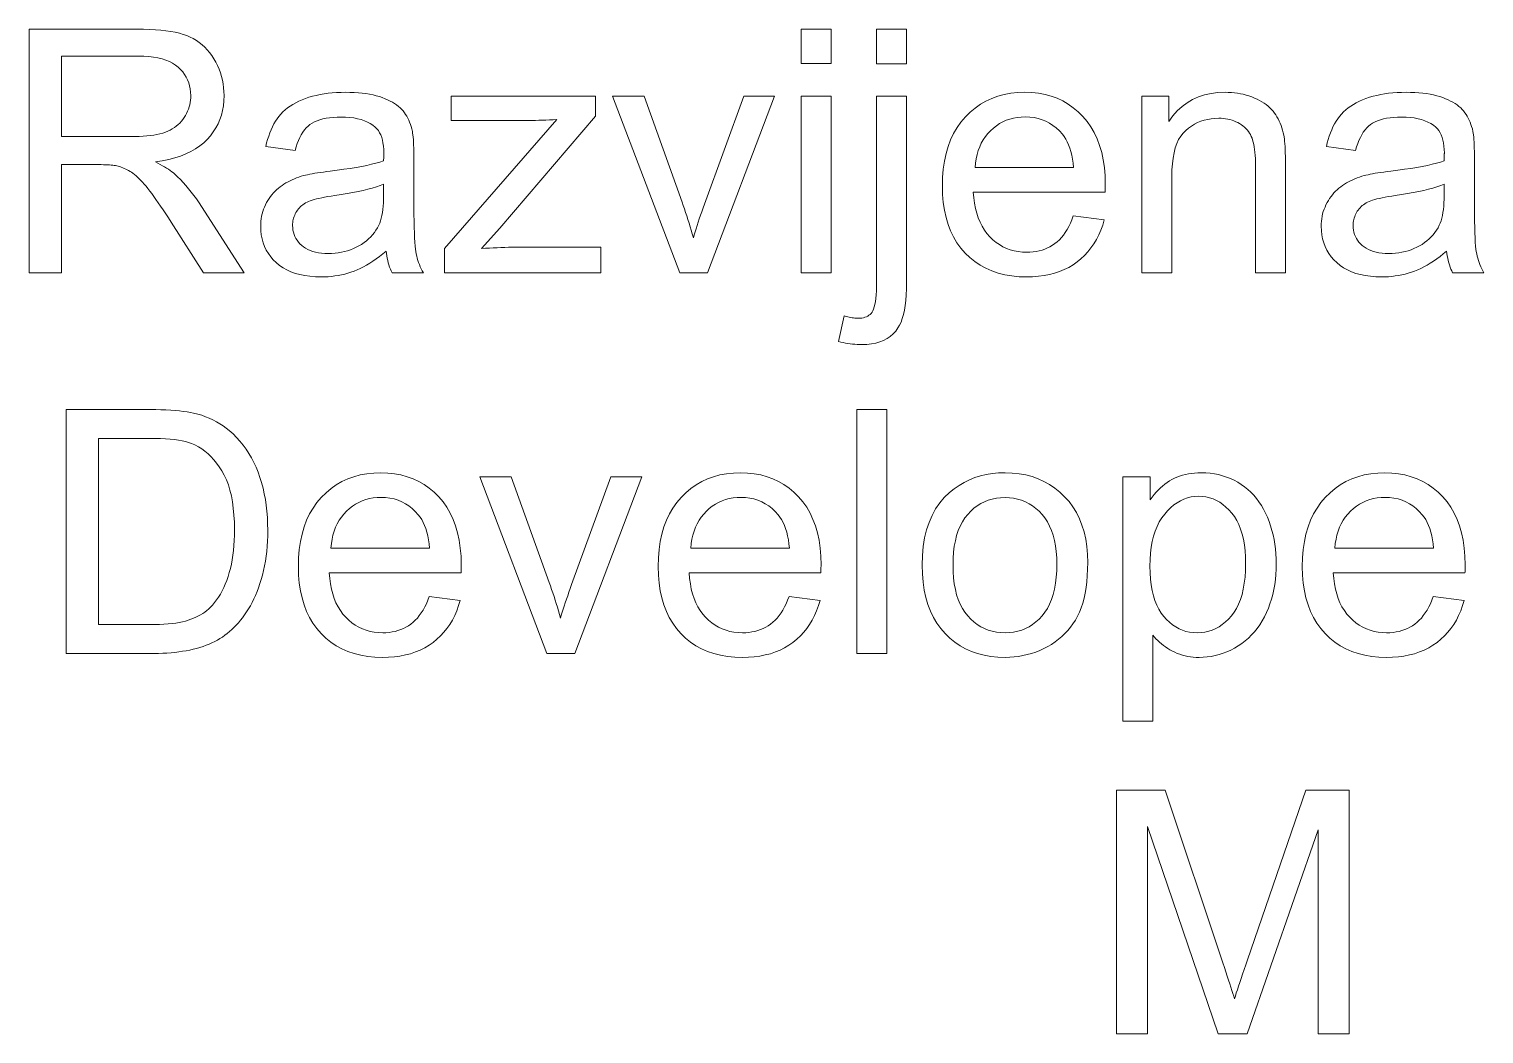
# Model space of a CAD drawing. Extents: x -99 to 297, y 0 to 529.
# Drawn here: x 207.35 to 225.25, y 377.91 to 390.27 of the extents above; entities that cross this region are included whole.
import ezdxf

# ---------------------------------------------------------------- set-up
doc = ezdxf.new("R2010")
doc.units = 0

msp = doc.modelspace()

# ---------------------------------------------------------------- linework, layer by layer
at = {"color": 7, "lineweight": 13}
for points in [[(207.353, 387.271), (207.353, 390.271), (208.683, 390.271), (208.761, 390.27), (208.836, 390.267), (208.906, 390.263), (208.973, 390.258), (209.036, 390.25), (209.095, 390.242), (209.15, 390.231), (209.202, 390.219), (209.249, 390.205), (209.293, 390.19), (209.334, 390.172), (209.373, 390.153), (209.411, 390.13), (209.447, 390.105), (209.481, 390.078), (209.513, 390.048), (209.544, 390.016), (209.573, 389.981), (209.601, 389.944), (209.626, 389.904), (209.65, 389.863), (209.671, 389.821), (209.69, 389.778), (209.706, 389.734), (209.72, 389.689), (209.731, 389.643), (209.74, 389.597), (209.746, 389.549), (209.75, 389.501), (209.751, 389.452), (209.749, 389.389), (209.743, 389.328), (209.733, 389.27), (209.718, 389.213), (209.7, 389.158), (209.677, 389.105), (209.65, 389.054), (209.619, 389.005), (209.584, 388.959), (209.545, 388.914), (209.501, 388.872), (209.453, 388.833), (209.4, 388.797), (209.343, 388.764), (209.282, 388.735), (209.216, 388.709), (209.145, 388.686), (209.07, 388.666), (208.99, 388.649), (208.906, 388.636), (208.937, 388.62), (208.966, 388.605), (208.994, 388.59), (209.02, 388.575), (209.045, 388.56), (209.068, 388.545), (209.09, 388.531), (209.11, 388.516), (209.128, 388.501), (209.146, 388.486), (209.18, 388.453), (209.214, 388.419), (209.248, 388.383), (209.282, 388.346), (209.315, 388.307), (209.348, 388.266), (209.38, 388.224), (209.412, 388.18), (209.444, 388.134), (209.475, 388.087), (209.997, 387.271), (209.498, 387.271), (209.101, 387.895), (209.066, 387.948), (209.033, 387.998), (209.002, 388.045), (208.971, 388.091), (208.942, 388.133), (208.914, 388.173), (208.887, 388.211), (208.862, 388.246), (208.837, 388.278), (208.814, 388.308), (208.792, 388.336), (208.77, 388.362), (208.749, 388.386), (208.728, 388.409), (208.707, 388.43), (208.688, 388.449), (208.668, 388.467), (208.649, 388.482), (208.631, 388.496), (208.613, 388.509), (208.595, 388.52), (208.577, 388.53), (208.559, 388.54), (208.541, 388.549), (208.523, 388.557), (208.505, 388.565), (208.486, 388.572), (208.468, 388.578), (208.45, 388.584), (208.431, 388.589), (208.417, 388.591), (208.401, 388.594), (208.383, 388.596), (208.364, 388.598), (208.342, 388.599), (208.319, 388.601), (208.295, 388.602), (208.268, 388.602), (208.24, 388.603), (208.21, 388.603), (207.75, 388.603), (207.75, 387.271)], [(216.85, 389.847), (216.85, 390.271), (217.219, 390.271), (217.219, 389.847)], [(217.777, 389.843), (217.777, 390.271), (218.146, 390.271), (218.146, 389.843)], [(207.75, 388.947), (208.603, 388.947), (208.657, 388.947), (208.707, 388.949), (208.756, 388.952), (208.802, 388.956), (208.846, 388.961), (208.887, 388.967), (208.926, 388.974), (208.963, 388.983), (208.997, 388.992), (209.029, 389.003), (209.059, 389.015), (209.087, 389.028), (209.114, 389.043), (209.14, 389.059), (209.164, 389.076), (209.187, 389.095), (209.208, 389.115), (209.227, 389.136), (209.246, 389.159), (209.262, 389.183), (209.277, 389.208), (209.291, 389.233), (209.303, 389.259), (209.313, 389.285), (209.322, 389.312), (209.329, 389.339), (209.335, 389.367), (209.339, 389.395), (209.341, 389.423), (209.342, 389.452), (209.34, 389.494), (209.336, 389.534), (209.328, 389.573), (209.317, 389.61), (209.303, 389.646), (209.286, 389.68), (209.266, 389.713), (209.243, 389.744), (209.217, 389.774), (209.188, 389.802), (209.155, 389.828), (209.119, 389.851), (209.079, 389.872), (209.035, 389.89), (208.988, 389.905), (208.938, 389.917), (208.884, 389.927), (208.826, 389.934), (208.764, 389.938), (208.699, 389.939), (207.75, 389.939)], [(211.745, 387.539), (211.704, 387.505), (211.663, 387.473), (211.623, 387.444), (211.583, 387.416), (211.544, 387.39), (211.504, 387.367), (211.466, 387.345), (211.427, 387.326), (211.389, 387.309), (211.351, 387.293), (211.312, 387.28), (211.274, 387.267), (211.235, 387.257), (211.195, 387.247), (211.154, 387.239), (211.113, 387.233), (211.072, 387.228), (211.03, 387.224), (210.987, 387.222), (210.944, 387.222), (210.874, 387.223), (210.808, 387.229), (210.744, 387.237), (210.684, 387.25), (210.628, 387.265), (210.574, 387.285), (210.524, 387.307), (210.477, 387.334), (210.434, 387.363), (210.394, 387.397), (210.357, 387.432), (210.325, 387.47), (210.296, 387.51), (210.271, 387.552), (210.25, 387.596), (210.232, 387.641), (210.219, 387.689), (210.209, 387.739), (210.203, 387.79), (210.202, 387.844), (210.202, 387.875), (210.204, 387.906), (210.208, 387.937), (210.213, 387.967), (210.22, 387.996), (210.228, 388.025), (210.237, 388.054), (210.248, 388.081), (210.26, 388.109), (210.274, 388.135), (210.289, 388.161), (210.305, 388.186), (210.322, 388.21), (210.34, 388.233), (210.358, 388.254), (210.378, 388.275), (210.398, 388.294), (210.419, 388.313), (210.441, 388.331), (210.464, 388.347), (210.488, 388.363), (210.513, 388.377), (210.538, 388.391), (210.563, 388.405), (210.59, 388.417), (210.616, 388.429), (210.644, 388.44), (210.672, 388.45), (210.7, 388.459), (210.73, 388.468), (210.752, 388.474), (210.777, 388.479), (210.805, 388.485), (210.834, 388.49), (210.866, 388.496), (210.899, 388.501), (210.935, 388.507), (210.974, 388.512), (211.014, 388.518), (211.057, 388.523), (211.144, 388.534), (211.226, 388.545), (211.303, 388.557), (211.376, 388.569), (211.444, 388.581), (211.508, 388.594), (211.566, 388.608), (211.62, 388.621), (211.669, 388.635), (211.714, 388.65), (211.714, 388.665), (211.715, 388.678), (211.715, 388.69), (211.715, 388.702), (211.715, 388.712), (211.716, 388.721), (211.716, 388.729), (211.716, 388.736), (211.716, 388.741), (211.716, 388.746), (211.715, 388.79), (211.712, 388.831), (211.706, 388.869), (211.699, 388.905), (211.69, 388.938), (211.678, 388.968), (211.665, 388.996), (211.649, 389.021), (211.631, 389.044), (211.611, 389.063), (211.582, 389.087), (211.55, 389.108), (211.514, 389.127), (211.477, 389.143), (211.436, 389.157), (211.393, 389.168), (211.347, 389.177), (211.298, 389.183), (211.246, 389.187), (211.192, 389.188), (211.141, 389.187), (211.093, 389.184), (211.048, 389.18), (211.006, 389.174), (210.966, 389.165), (210.929, 389.155), (210.895, 389.143), (210.863, 389.13), (210.834, 389.114), (210.808, 389.097), (210.784, 389.077), (210.761, 389.055), (210.74, 389.03), (210.72, 389.002), (210.701, 388.971), (210.683, 388.937), (210.667, 388.901), (210.651, 388.862), (210.638, 388.82), (210.625, 388.775), (210.265, 388.824), (210.275, 388.869), (210.287, 388.913), (210.3, 388.955), (210.314, 388.995), (210.33, 389.033), (210.347, 389.069), (210.365, 389.104), (210.384, 389.137), (210.405, 389.168), (210.427, 389.197), (210.45, 389.225), (210.476, 389.252), (210.503, 389.277), (210.533, 389.301), (210.564, 389.323), (210.598, 389.344), (210.633, 389.364), (210.671, 389.383), (210.71, 389.4), (210.752, 389.416), (210.795, 389.431), (210.84, 389.444), (210.886, 389.455), (210.933, 389.465), (210.982, 389.474), (211.032, 389.481), (211.083, 389.486), (211.136, 389.49), (211.19, 389.492), (211.245, 389.493), (211.3, 389.492), (211.352, 389.49), (211.403, 389.487), (211.451, 389.483), (211.497, 389.477), (211.542, 389.469), (211.584, 389.461), (211.624, 389.451), (211.662, 389.44), (211.697, 389.428), (211.731, 389.414), (211.763, 389.4), (211.794, 389.385), (211.822, 389.37), (211.848, 389.354), (211.873, 389.337), (211.896, 389.319), (211.917, 389.301), (211.936, 389.282), (211.953, 389.263), (211.969, 389.242), (211.984, 389.221), (211.998, 389.199), (212.011, 389.175), (212.023, 389.151), (212.034, 389.125), (212.044, 389.098), (212.053, 389.071), (212.061, 389.042), (212.068, 389.012), (212.071, 388.992), (212.074, 388.968), (212.077, 388.942), (212.08, 388.913), (212.082, 388.88), (212.083, 388.845), (212.085, 388.806), (212.086, 388.765), (212.086, 388.72), (212.086, 388.672), (212.086, 388.181), (212.086, 388.082), (212.087, 387.991), (212.088, 387.907), (212.09, 387.831), (212.092, 387.762), (212.095, 387.701), (212.098, 387.647), (212.101, 387.601), (212.105, 387.563), (212.11, 387.532), (212.115, 387.504), (212.121, 387.478), (212.128, 387.451), (212.136, 387.424), (212.145, 387.398), (212.155, 387.372), (212.165, 387.347), (212.177, 387.321), (212.189, 387.296), (212.203, 387.271), (211.818, 387.271), (211.807, 387.294), (211.797, 387.318), (211.787, 387.343), (211.779, 387.369), (211.771, 387.395), (211.764, 387.422), (211.758, 387.45), (211.753, 387.479), (211.748, 387.508)], [(212.463, 387.271), (212.463, 387.569), (213.846, 389.157), (213.8, 389.155), (213.754, 389.153), (213.71, 389.151), (213.667, 389.15), (213.625, 389.148), (213.584, 389.147), (213.544, 389.146), (213.505, 389.146), (213.467, 389.145), (213.431, 389.145), (212.545, 389.145), (212.545, 389.444), (214.321, 389.444), (214.321, 389.2), (213.144, 387.821), (212.917, 387.569), (212.966, 387.573), (213.015, 387.576), (213.063, 387.579), (213.11, 387.581), (213.157, 387.583), (213.203, 387.585), (213.249, 387.586), (213.294, 387.587), (213.338, 387.588), (213.382, 387.588), (214.386, 387.588), (214.386, 387.271)], [(215.356, 387.271), (214.53, 389.444), (214.918, 389.444), (215.385, 388.142), (215.4, 388.1), (215.415, 388.057), (215.429, 388.014), (215.444, 387.971), (215.458, 387.928), (215.471, 387.884), (215.485, 387.839), (215.498, 387.795), (215.511, 387.75), (215.524, 387.704), (215.534, 387.74), (215.545, 387.776), (215.557, 387.814), (215.57, 387.853), (215.583, 387.894), (215.597, 387.936), (215.612, 387.979), (215.628, 388.024), (215.644, 388.07), (215.661, 388.118), (216.144, 389.444), (216.523, 389.444), (215.7, 387.271)], [(216.85, 387.271), (216.85, 389.444), (217.219, 389.444), (217.219, 387.271)], [(217.311, 386.428), (217.38, 386.741), (217.402, 386.735), (217.423, 386.73), (217.442, 386.726), (217.461, 386.722), (217.479, 386.719), (217.496, 386.717), (217.512, 386.715), (217.527, 386.713), (217.541, 386.712), (217.554, 386.712), (217.576, 386.713), (217.597, 386.715), (217.617, 386.719), (217.635, 386.724), (217.652, 386.731), (217.669, 386.739), (217.684, 386.749), (217.698, 386.76), (217.71, 386.772), (217.722, 386.787), (217.732, 386.804), (217.742, 386.826), (217.75, 386.852), (217.757, 386.882), (217.763, 386.917), (217.768, 386.957), (217.772, 387.001), (217.775, 387.05), (217.777, 387.103), (217.777, 387.16), (217.777, 389.444), (218.146, 389.444), (218.146, 387.152), (218.145, 387.074), (218.141, 387.001), (218.136, 386.933), (218.129, 386.87), (218.12, 386.812), (218.108, 386.758), (218.094, 386.71), (218.079, 386.666), (218.061, 386.627), (218.041, 386.593), (218.013, 386.554), (217.981, 386.52), (217.946, 386.489), (217.907, 386.462), (217.864, 386.44), (217.818, 386.421), (217.769, 386.407), (217.716, 386.397), (217.659, 386.391), (217.599, 386.389), (217.569, 386.389), (217.54, 386.39), (217.51, 386.392), (217.481, 386.395), (217.452, 386.398), (217.424, 386.403), (217.395, 386.408), (217.367, 386.414), (217.339, 386.42)], [(220.198, 387.971), (220.579, 387.923), (220.559, 387.858), (220.537, 387.796), (220.511, 387.737), (220.482, 387.681), (220.45, 387.627), (220.415, 387.577), (220.377, 387.53), (220.336, 387.485), (220.292, 387.444), (220.245, 387.406), (220.195, 387.371), (220.142, 387.339), (220.087, 387.312), (220.029, 387.288), (219.968, 387.268), (219.904, 387.251), (219.838, 387.238), (219.769, 387.229), (219.697, 387.223), (219.623, 387.222), (219.53, 387.224), (219.44, 387.233), (219.355, 387.248), (219.273, 387.269), (219.196, 387.295), (219.122, 387.327), (219.052, 387.365), (218.987, 387.409), (218.925, 387.459), (218.867, 387.515), (218.814, 387.576), (218.766, 387.642), (218.724, 387.713), (218.688, 387.788), (218.657, 387.868), (218.632, 387.953), (218.613, 388.042), (218.599, 388.136), (218.59, 388.235), (218.588, 388.339), (218.59, 388.446), (218.599, 388.548), (218.613, 388.646), (218.633, 388.738), (218.658, 388.826), (218.689, 388.909), (218.726, 388.986), (218.768, 389.059), (218.816, 389.127), (218.87, 389.19), (218.928, 389.248), (218.99, 389.299), (219.055, 389.345), (219.123, 389.384), (219.194, 389.417), (219.269, 389.445), (219.348, 389.466), (219.429, 389.481), (219.514, 389.49), (219.603, 389.493), (219.688, 389.49), (219.771, 389.481), (219.85, 389.466), (219.926, 389.446), (219.999, 389.419), (220.068, 389.386), (220.135, 389.348), (220.198, 389.303), (220.258, 389.253), (220.315, 389.196), (220.367, 389.135), (220.414, 389.068), (220.456, 388.997), (220.492, 388.92), (220.522, 388.839), (220.547, 388.753), (220.566, 388.663), (220.58, 388.567), (220.588, 388.467), (220.591, 388.361), (220.591, 388.354), (220.591, 388.347), (220.591, 388.339), (220.591, 388.33), (220.591, 388.32), (220.59, 388.31), (220.59, 388.299), (220.59, 388.288), (220.589, 388.276), (220.589, 388.263), (218.968, 388.263), (218.974, 388.193), (218.983, 388.127), (218.995, 388.063), (219.01, 388.004), (219.029, 387.947), (219.051, 387.894), (219.076, 387.844), (219.104, 387.798), (219.136, 387.754), (219.171, 387.715), (219.208, 387.679), (219.247, 387.646), (219.288, 387.618), (219.331, 387.593), (219.375, 387.572), (219.422, 387.555), (219.47, 387.542), (219.52, 387.532), (219.572, 387.526), (219.625, 387.524), (219.665, 387.525), (219.704, 387.529), (219.741, 387.534), (219.778, 387.541), (219.813, 387.551), (219.847, 387.563), (219.88, 387.577), (219.911, 387.593), (219.942, 387.611), (219.971, 387.631), (219.999, 387.653), (220.026, 387.678), (220.052, 387.706), (220.076, 387.736), (220.099, 387.769), (220.122, 387.804), (220.142, 387.842), (220.162, 387.882), (220.181, 387.925)], [(221.041, 387.271), (221.041, 389.444), (221.373, 389.444), (221.373, 389.135), (221.423, 389.203), (221.477, 389.264), (221.536, 389.318), (221.598, 389.364), (221.665, 389.404), (221.737, 389.436), (221.812, 389.461), (221.892, 389.479), (221.976, 389.489), (222.064, 389.493), (222.103, 389.492), (222.142, 389.49), (222.179, 389.487), (222.217, 389.482), (222.253, 389.475), (222.289, 389.468), (222.324, 389.458), (222.358, 389.448), (222.392, 389.436), (222.426, 389.422), (222.458, 389.408), (222.488, 389.392), (222.517, 389.376), (222.544, 389.359), (222.57, 389.341), (222.593, 389.322), (222.616, 389.302), (222.636, 389.281), (222.655, 389.26), (222.672, 389.237), (222.688, 389.214), (222.703, 389.19), (222.717, 389.165), (222.73, 389.139), (222.742, 389.112), (222.753, 389.084), (222.763, 389.056), (222.772, 389.026), (222.78, 388.996), (222.787, 388.965), (222.791, 388.943), (222.794, 388.918), (222.797, 388.89), (222.8, 388.859), (222.802, 388.824), (222.804, 388.787), (222.805, 388.747), (222.806, 388.703), (222.807, 388.657), (222.807, 388.607), (222.807, 387.271), (222.439, 387.271), (222.439, 388.593), (222.438, 388.637), (222.437, 388.678), (222.435, 388.717), (222.432, 388.755), (222.428, 388.789), (222.423, 388.822), (222.418, 388.852), (222.411, 388.88), (222.404, 388.906), (222.396, 388.929), (222.387, 388.951), (222.376, 388.972), (222.364, 388.992), (222.351, 389.011), (222.336, 389.03), (222.32, 389.047), (222.303, 389.063), (222.285, 389.079), (222.265, 389.094), (222.243, 389.107), (222.221, 389.12), (222.198, 389.131), (222.174, 389.141), (222.15, 389.15), (222.125, 389.157), (222.098, 389.163), (222.072, 389.168), (222.044, 389.171), (222.016, 389.173), (221.987, 389.174), (221.94, 389.172), (221.895, 389.168), (221.851, 389.16), (221.809, 389.15), (221.767, 389.136), (221.727, 389.12), (221.689, 389.101), (221.651, 389.078), (221.615, 389.053), (221.58, 389.024), (221.548, 388.992), (221.519, 388.954), (221.493, 388.911), (221.471, 388.862), (221.452, 388.808), (221.437, 388.749), (221.425, 388.684), (221.416, 388.614), (221.411, 388.538), (221.41, 388.458), (221.41, 387.271)], [(224.79, 387.539), (224.749, 387.505), (224.709, 387.473), (224.669, 387.444), (224.629, 387.416), (224.589, 387.39), (224.55, 387.367), (224.511, 387.345), (224.473, 387.326), (224.434, 387.309), (224.396, 387.293), (224.358, 387.28), (224.319, 387.267), (224.28, 387.257), (224.24, 387.247), (224.2, 387.239), (224.159, 387.233), (224.118, 387.228), (224.076, 387.224), (224.033, 387.222), (223.99, 387.222), (223.92, 387.223), (223.853, 387.229), (223.79, 387.237), (223.73, 387.25), (223.673, 387.265), (223.62, 387.285), (223.57, 387.307), (223.523, 387.334), (223.48, 387.363), (223.44, 387.397), (223.403, 387.432), (223.37, 387.47), (223.341, 387.51), (223.316, 387.552), (223.295, 387.596), (223.278, 387.641), (223.265, 387.689), (223.255, 387.739), (223.249, 387.79), (223.247, 387.844), (223.248, 387.875), (223.25, 387.906), (223.254, 387.937), (223.259, 387.967), (223.265, 387.996), (223.273, 388.025), (223.283, 388.054), (223.294, 388.081), (223.306, 388.109), (223.32, 388.135), (223.335, 388.161), (223.351, 388.186), (223.368, 388.21), (223.385, 388.233), (223.404, 388.254), (223.423, 388.275), (223.444, 388.294), (223.465, 388.313), (223.487, 388.331), (223.51, 388.347), (223.534, 388.363), (223.558, 388.377), (223.583, 388.391), (223.609, 388.405), (223.635, 388.417), (223.662, 388.429), (223.689, 388.44), (223.717, 388.45), (223.746, 388.459), (223.775, 388.468), (223.798, 388.474), (223.823, 388.479), (223.85, 388.485), (223.88, 388.49), (223.911, 388.496), (223.945, 388.501), (223.981, 388.507), (224.019, 388.512), (224.06, 388.518), (224.103, 388.523), (224.189, 388.534), (224.272, 388.545), (224.349, 388.557), (224.422, 388.569), (224.49, 388.581), (224.553, 388.594), (224.612, 388.608), (224.666, 388.621), (224.715, 388.635), (224.76, 388.65), (224.76, 388.665), (224.76, 388.678), (224.761, 388.69), (224.761, 388.702), (224.761, 388.712), (224.761, 388.721), (224.761, 388.729), (224.761, 388.736), (224.762, 388.741), (224.762, 388.746), (224.761, 388.79), (224.757, 388.831), (224.752, 388.869), (224.745, 388.905), (224.735, 388.938), (224.724, 388.968), (224.71, 388.996), (224.695, 389.021), (224.677, 389.044), (224.657, 389.063), (224.628, 389.087), (224.595, 389.108), (224.56, 389.127), (224.522, 389.143), (224.482, 389.157), (224.438, 389.168), (224.392, 389.177), (224.344, 389.183), (224.292, 389.187), (224.238, 389.188), (224.187, 389.187), (224.139, 389.184), (224.094, 389.18), (224.052, 389.174), (224.012, 389.165), (223.975, 389.155), (223.941, 389.143), (223.909, 389.13), (223.88, 389.114), (223.854, 389.097), (223.83, 389.077), (223.807, 389.055), (223.786, 389.03), (223.765, 389.002), (223.746, 388.971), (223.729, 388.937), (223.712, 388.901), (223.697, 388.862), (223.683, 388.82), (223.671, 388.775), (223.311, 388.824), (223.321, 388.869), (223.333, 388.913), (223.346, 388.955), (223.36, 388.995), (223.376, 389.033), (223.392, 389.069), (223.411, 389.104), (223.43, 389.137), (223.45, 389.168), (223.472, 389.197), (223.496, 389.225), (223.521, 389.252), (223.549, 389.277), (223.578, 389.301), (223.61, 389.323), (223.643, 389.344), (223.679, 389.364), (223.717, 389.383), (223.756, 389.4), (223.798, 389.416), (223.841, 389.431), (223.886, 389.444), (223.931, 389.455), (223.979, 389.465), (224.027, 389.474), (224.077, 389.481), (224.129, 389.486), (224.181, 389.49), (224.236, 389.492), (224.291, 389.493), (224.346, 389.492), (224.398, 389.49), (224.448, 389.487), (224.497, 389.483), (224.543, 389.477), (224.587, 389.469), (224.629, 389.461), (224.669, 389.451), (224.707, 389.44), (224.743, 389.428), (224.777, 389.414), (224.809, 389.4), (224.839, 389.385), (224.868, 389.37), (224.894, 389.354), (224.919, 389.337), (224.942, 389.319), (224.963, 389.301), (224.982, 389.282), (224.999, 389.263), (225.015, 389.242), (225.03, 389.221), (225.044, 389.199), (225.057, 389.175), (225.069, 389.151), (225.079, 389.125), (225.089, 389.098), (225.098, 389.071), (225.107, 389.042), (225.114, 389.012), (225.117, 388.992), (225.12, 388.968), (225.123, 388.942), (225.125, 388.913), (225.127, 388.88), (225.129, 388.845), (225.13, 388.806), (225.131, 388.765), (225.132, 388.72), (225.132, 388.672), (225.132, 388.181), (225.132, 388.082), (225.133, 387.991), (225.134, 387.907), (225.136, 387.831), (225.138, 387.762), (225.14, 387.701), (225.143, 387.647), (225.147, 387.601), (225.151, 387.563), (225.155, 387.532), (225.161, 387.504), (225.167, 387.478), (225.174, 387.451), (225.182, 387.424), (225.191, 387.398), (225.2, 387.372), (225.211, 387.347), (225.223, 387.321), (225.235, 387.296), (225.249, 387.271), (224.864, 387.271), (224.853, 387.294), (224.843, 387.318), (224.833, 387.343), (224.825, 387.369), (224.817, 387.395), (224.81, 387.422), (224.804, 387.45), (224.798, 387.479), (224.794, 387.508)], [(218.989, 388.566), (220.202, 388.566), (220.196, 388.62), (220.189, 388.67), (220.179, 388.718), (220.168, 388.763), (220.155, 388.806), (220.14, 388.846), (220.124, 388.883), (220.105, 388.917), (220.085, 388.949), (220.063, 388.977), (220.027, 389.018), (219.988, 389.054), (219.948, 389.086), (219.906, 389.114), (219.861, 389.137), (219.814, 389.156), (219.766, 389.171), (219.715, 389.182), (219.662, 389.188), (219.607, 389.19), (219.557, 389.188), (219.508, 389.183), (219.462, 389.175), (219.417, 389.163), (219.373, 389.148), (219.331, 389.129), (219.291, 389.107), (219.252, 389.081), (219.215, 389.053), (219.18, 389.02), (219.147, 388.985), (219.117, 388.948), (219.09, 388.908), (219.066, 388.866), (219.046, 388.822), (219.028, 388.775), (219.014, 388.726), (219.002, 388.675), (218.994, 388.622)], [(211.714, 388.361), (211.672, 388.345), (211.626, 388.33), (211.575, 388.314), (211.521, 388.3), (211.463, 388.286), (211.401, 388.272), (211.335, 388.259), (211.265, 388.246), (211.19, 388.234), (211.112, 388.222), (211.068, 388.216), (211.027, 388.209), (210.988, 388.202), (210.952, 388.195), (210.918, 388.187), (210.887, 388.18), (210.859, 388.172), (210.834, 388.165), (210.811, 388.157), (210.791, 388.149), (210.772, 388.14), (210.755, 388.131), (210.738, 388.121), (210.722, 388.11), (210.708, 388.098), (210.693, 388.086), (210.68, 388.073), (210.668, 388.059), (210.656, 388.044), (210.646, 388.029), (210.636, 388.013), (210.627, 387.997), (210.62, 387.98), (210.613, 387.963), (210.607, 387.946), (210.603, 387.928), (210.599, 387.91), (210.596, 387.892), (210.595, 387.873), (210.594, 387.854), (210.596, 387.825), (210.599, 387.797), (210.604, 387.77), (210.612, 387.744), (210.622, 387.719), (210.635, 387.695), (210.649, 387.672), (210.666, 387.65), (210.685, 387.628), (210.706, 387.608), (210.729, 387.59), (210.755, 387.573), (210.782, 387.558), (210.812, 387.545), (210.843, 387.535), (210.877, 387.526), (210.913, 387.519), (210.951, 387.514), (210.99, 387.511), (211.032, 387.51), (211.074, 387.511), (211.116, 387.514), (211.156, 387.518), (211.195, 387.525), (211.233, 387.533), (211.271, 387.544), (211.307, 387.556), (211.343, 387.57), (211.377, 387.586), (211.411, 387.603), (211.443, 387.622), (211.474, 387.643), (211.502, 387.665), (211.529, 387.689), (211.555, 387.713), (211.578, 387.74), (211.6, 387.767), (211.62, 387.796), (211.638, 387.826), (211.654, 387.858), (211.666, 387.884), (211.676, 387.913), (211.685, 387.944), (211.692, 387.977), (211.699, 388.012), (211.704, 388.051), (211.708, 388.091), (211.711, 388.134), (211.713, 388.179), (211.714, 388.226)], [(224.76, 388.361), (224.717, 388.345), (224.671, 388.33), (224.621, 388.314), (224.567, 388.3), (224.509, 388.286), (224.447, 388.272), (224.38, 388.259), (224.31, 388.246), (224.236, 388.234), (224.158, 388.222), (224.114, 388.216), (224.072, 388.209), (224.034, 388.202), (223.997, 388.195), (223.964, 388.187), (223.933, 388.18), (223.905, 388.172), (223.88, 388.165), (223.857, 388.157), (223.837, 388.149), (223.818, 388.14), (223.801, 388.131), (223.784, 388.121), (223.768, 388.11), (223.753, 388.098), (223.739, 388.086), (223.726, 388.073), (223.713, 388.059), (223.702, 388.044), (223.691, 388.029), (223.682, 388.013), (223.673, 387.997), (223.665, 387.98), (223.659, 387.963), (223.653, 387.946), (223.648, 387.928), (223.645, 387.91), (223.642, 387.892), (223.641, 387.873), (223.64, 387.854), (223.641, 387.825), (223.645, 387.797), (223.65, 387.77), (223.658, 387.744), (223.668, 387.719), (223.68, 387.695), (223.695, 387.672), (223.712, 387.65), (223.73, 387.628), (223.752, 387.608), (223.775, 387.59), (223.8, 387.573), (223.828, 387.558), (223.857, 387.545), (223.889, 387.535), (223.923, 387.526), (223.958, 387.519), (223.996, 387.514), (224.036, 387.511), (224.078, 387.51), (224.12, 387.511), (224.161, 387.514), (224.202, 387.518), (224.241, 387.525), (224.279, 387.533), (224.317, 387.544), (224.353, 387.556), (224.388, 387.57), (224.423, 387.586), (224.457, 387.603), (224.489, 387.622), (224.519, 387.643), (224.548, 387.665), (224.575, 387.689), (224.6, 387.713), (224.624, 387.74), (224.646, 387.767), (224.666, 387.796), (224.684, 387.826), (224.7, 387.858), (224.711, 387.884), (224.722, 387.913), (224.73, 387.944), (224.738, 387.977), (224.745, 388.012), (224.75, 388.051), (224.754, 388.091), (224.757, 388.134), (224.759, 388.179), (224.76, 388.226)], [(207.808, 382.589), (207.808, 385.589), (208.842, 385.589), (208.91, 385.588), (208.975, 385.587), (209.037, 385.585), (209.095, 385.582), (209.15, 385.578), (209.202, 385.573), (209.25, 385.567), (209.296, 385.561), (209.337, 385.554), (209.376, 385.546), (209.427, 385.533), (209.476, 385.518), (209.524, 385.501), (209.57, 385.483), (209.615, 385.462), (209.658, 385.44), (209.7, 385.415), (209.74, 385.389), (209.779, 385.361), (209.816, 385.331), (209.862, 385.289), (209.906, 385.246), (209.947, 385.2), (209.987, 385.152), (210.023, 385.102), (210.058, 385.05), (210.089, 384.995), (210.119, 384.938), (210.146, 384.879), (210.171, 384.818), (210.193, 384.755), (210.213, 384.69), (210.231, 384.623), (210.246, 384.554), (210.259, 384.484), (210.27, 384.412), (210.278, 384.338), (210.284, 384.262), (210.287, 384.184), (210.288, 384.105), (210.288, 384.037), (210.285, 383.971), (210.281, 383.907), (210.276, 383.844), (210.269, 383.783), (210.26, 383.723), (210.249, 383.665), (210.237, 383.608), (210.224, 383.553), (210.209, 383.499), (210.192, 383.447), (210.175, 383.397), (210.157, 383.349), (210.138, 383.303), (210.118, 383.258), (210.097, 383.215), (210.075, 383.174), (210.052, 383.135), (210.029, 383.098), (210.004, 383.062), (209.979, 383.028), (209.953, 382.996), (209.927, 382.965), (209.9, 382.936), (209.873, 382.908), (209.846, 382.881), (209.818, 382.856), (209.789, 382.833), (209.76, 382.811), (209.731, 382.79), (209.701, 382.771), (209.669, 382.752), (209.636, 382.735), (209.602, 382.718), (209.567, 382.703), (209.531, 382.688), (209.493, 382.675), (209.454, 382.662), (209.414, 382.65), (209.373, 382.64), (209.33, 382.63), (209.286, 382.621), (209.241, 382.614), (209.195, 382.607), (209.147, 382.601), (209.099, 382.597), (209.049, 382.593), (208.997, 382.591), (208.945, 382.589), (208.891, 382.589)], [(217.537, 382.589), (217.537, 385.589), (217.905, 385.589), (217.905, 382.589)], [(208.205, 382.943), (208.846, 382.943), (208.904, 382.943), (208.959, 382.945), (209.012, 382.948), (209.063, 382.951), (209.111, 382.956), (209.156, 382.962), (209.199, 382.97), (209.239, 382.978), (209.276, 382.987), (209.311, 382.998), (209.344, 383.009), (209.376, 383.022), (209.406, 383.035), (209.435, 383.049), (209.463, 383.064), (209.489, 383.08), (209.514, 383.097), (209.538, 383.115), (209.56, 383.134), (209.58, 383.153), (209.608, 383.183), (209.634, 383.214), (209.66, 383.247), (209.683, 383.282), (209.706, 383.319), (209.727, 383.358), (209.748, 383.399), (209.766, 383.441), (209.784, 383.486), (209.8, 383.533), (209.815, 383.582), (209.829, 383.632), (209.841, 383.685), (209.851, 383.74), (209.86, 383.797), (209.867, 383.855), (209.872, 383.916), (209.876, 383.979), (209.878, 384.044), (209.879, 384.111), (209.878, 384.203), (209.873, 384.291), (209.865, 384.374), (209.855, 384.453), (209.841, 384.527), (209.824, 384.597), (209.804, 384.663), (209.78, 384.725), (209.754, 384.782), (209.725, 384.834), (209.693, 384.883), (209.66, 384.929), (209.626, 384.971), (209.59, 385.01), (209.554, 385.045), (209.515, 385.078), (209.476, 385.107), (209.435, 385.132), (209.393, 385.154), (209.349, 385.173), (209.315, 385.185), (209.278, 385.195), (209.236, 385.204), (209.19, 385.212), (209.141, 385.219), (209.088, 385.225), (209.03, 385.229), (208.969, 385.232), (208.904, 385.234), (208.836, 385.234), (208.205, 385.234)], [(212.276, 383.288), (212.656, 383.241), (212.637, 383.176), (212.614, 383.114), (212.588, 383.055), (212.56, 382.998), (212.528, 382.945), (212.493, 382.895), (212.455, 382.848), (212.414, 382.803), (212.37, 382.762), (212.323, 382.724), (212.273, 382.689), (212.22, 382.657), (212.164, 382.63), (212.106, 382.606), (212.045, 382.585), (211.982, 382.569), (211.915, 382.556), (211.847, 382.547), (211.775, 382.541), (211.701, 382.539), (211.607, 382.542), (211.518, 382.551), (211.432, 382.566), (211.351, 382.586), (211.273, 382.613), (211.199, 382.645), (211.13, 382.683), (211.064, 382.727), (211.002, 382.777), (210.944, 382.833), (210.891, 382.894), (210.844, 382.96), (210.802, 383.031), (210.766, 383.106), (210.735, 383.186), (210.71, 383.271), (210.69, 383.36), (210.676, 383.454), (210.668, 383.553), (210.665, 383.657), (210.668, 383.764), (210.676, 383.866), (210.69, 383.964), (210.71, 384.056), (210.736, 384.144), (210.767, 384.226), (210.803, 384.304), (210.846, 384.377), (210.894, 384.445), (210.947, 384.508), (211.006, 384.566), (211.067, 384.617), (211.132, 384.663), (211.2, 384.702), (211.272, 384.735), (211.347, 384.762), (211.425, 384.784), (211.507, 384.799), (211.592, 384.808), (211.68, 384.811), (211.766, 384.808), (211.848, 384.799), (211.927, 384.784), (212.003, 384.763), (212.076, 384.737), (212.146, 384.704), (212.212, 384.665), (212.275, 384.621), (212.335, 384.571), (212.392, 384.514), (212.445, 384.452), (212.492, 384.386), (212.533, 384.314), (212.569, 384.238), (212.599, 384.157), (212.624, 384.071), (212.644, 383.98), (212.657, 383.885), (212.666, 383.784), (212.668, 383.679), (212.668, 383.672), (212.668, 383.665), (212.668, 383.657), (212.668, 383.648), (212.668, 383.638), (212.668, 383.628), (212.667, 383.617), (212.667, 383.606), (212.667, 383.594), (212.666, 383.581), (211.046, 383.581), (211.051, 383.511), (211.06, 383.444), (211.072, 383.381), (211.088, 383.321), (211.107, 383.265), (211.128, 383.212), (211.154, 383.162), (211.182, 383.115), (211.213, 383.072), (211.248, 383.033), (211.286, 382.996), (211.325, 382.964), (211.366, 382.936), (211.408, 382.911), (211.453, 382.89), (211.499, 382.873), (211.547, 382.859), (211.597, 382.85), (211.649, 382.844), (211.703, 382.842), (211.742, 382.843), (211.781, 382.847), (211.819, 382.852), (211.855, 382.859), (211.89, 382.869), (211.924, 382.881), (211.957, 382.894), (211.989, 382.91), (212.019, 382.928), (212.048, 382.949), (212.076, 382.971), (212.103, 382.996), (212.129, 383.024), (212.153, 383.054), (212.177, 383.087), (212.199, 383.122), (212.22, 383.16), (212.24, 383.2), (212.258, 383.243)], [(213.722, 382.589), (212.896, 384.762), (213.284, 384.762), (213.751, 383.46), (213.766, 383.418), (213.781, 383.375), (213.795, 383.332), (213.81, 383.289), (213.824, 383.245), (213.837, 383.201), (213.851, 383.157), (213.864, 383.113), (213.877, 383.068), (213.89, 383.022), (213.9, 383.057), (213.911, 383.094), (213.923, 383.132), (213.936, 383.171), (213.949, 383.212), (213.963, 383.254), (213.978, 383.297), (213.994, 383.342), (214.01, 383.388), (214.027, 383.436), (214.51, 384.762), (214.889, 384.762), (214.066, 382.589)], [(216.702, 383.288), (217.083, 383.241), (217.063, 383.176), (217.04, 383.114), (217.015, 383.055), (216.986, 382.998), (216.954, 382.945), (216.919, 382.895), (216.881, 382.848), (216.84, 382.803), (216.796, 382.762), (216.749, 382.724), (216.699, 382.689), (216.646, 382.657), (216.591, 382.63), (216.533, 382.606), (216.472, 382.585), (216.408, 382.569), (216.342, 382.556), (216.273, 382.547), (216.201, 382.541), (216.127, 382.539), (216.033, 382.542), (215.944, 382.551), (215.859, 382.566), (215.777, 382.586), (215.699, 382.613), (215.626, 382.645), (215.556, 382.683), (215.49, 382.727), (215.429, 382.777), (215.371, 382.833), (215.318, 382.894), (215.27, 382.96), (215.228, 383.031), (215.192, 383.106), (215.161, 383.186), (215.136, 383.271), (215.117, 383.36), (215.103, 383.454), (215.094, 383.553), (215.091, 383.657), (215.094, 383.764), (215.103, 383.866), (215.117, 383.964), (215.137, 384.056), (215.162, 384.144), (215.193, 384.226), (215.23, 384.304), (215.272, 384.377), (215.32, 384.445), (215.374, 384.508), (215.432, 384.566), (215.493, 384.617), (215.558, 384.663), (215.627, 384.702), (215.698, 384.735), (215.773, 384.762), (215.851, 384.784), (215.933, 384.799), (216.018, 384.808), (216.106, 384.811), (216.192, 384.808), (216.274, 384.799), (216.354, 384.784), (216.43, 384.763), (216.502, 384.737), (216.572, 384.704), (216.638, 384.665), (216.702, 384.621), (216.762, 384.571), (216.819, 384.514), (216.871, 384.452), (216.918, 384.386), (216.959, 384.314), (216.995, 384.238), (217.026, 384.157), (217.051, 384.071), (217.07, 383.98), (217.084, 383.885), (217.092, 383.784), (217.095, 383.679), (217.095, 383.672), (217.095, 383.665), (217.095, 383.657), (217.094, 383.648), (217.094, 383.638), (217.094, 383.628), (217.094, 383.617), (217.093, 383.606), (217.093, 383.594), (217.093, 383.581), (215.472, 383.581), (215.478, 383.511), (215.487, 383.444), (215.499, 383.381), (215.514, 383.321), (215.533, 383.265), (215.555, 383.212), (215.58, 383.162), (215.608, 383.115), (215.64, 383.072), (215.675, 383.033), (215.712, 382.996), (215.751, 382.964), (215.792, 382.936), (215.835, 382.911), (215.879, 382.89), (215.926, 382.873), (215.974, 382.859), (216.024, 382.85), (216.075, 382.844), (216.129, 382.842), (216.169, 382.843), (216.208, 382.847), (216.245, 382.852), (216.281, 382.859), (216.317, 382.869), (216.351, 382.881), (216.383, 382.894), (216.415, 382.91), (216.445, 382.928), (216.475, 382.949), (216.503, 382.971), (216.53, 382.996), (216.555, 383.024), (216.58, 383.054), (216.603, 383.087), (216.625, 383.122), (216.646, 383.16), (216.666, 383.2), (216.684, 383.243)], [(218.339, 383.675), (218.342, 383.793), (218.352, 383.904), (218.369, 384.009), (218.393, 384.108), (218.423, 384.201), (218.46, 384.287), (218.503, 384.367), (218.554, 384.441), (218.611, 384.508), (218.675, 384.569), (218.732, 384.615), (218.792, 384.656), (218.854, 384.693), (218.919, 384.724), (218.986, 384.751), (219.055, 384.772), (219.127, 384.789), (219.202, 384.801), (219.279, 384.809), (219.358, 384.811), (219.446, 384.808), (219.531, 384.799), (219.612, 384.784), (219.69, 384.764), (219.765, 384.737), (219.837, 384.705), (219.905, 384.667), (219.97, 384.623), (220.032, 384.573), (220.091, 384.517), (220.145, 384.456), (220.193, 384.391), (220.236, 384.321), (220.273, 384.246), (220.304, 384.168), (220.33, 384.084), (220.35, 383.996), (220.364, 383.904), (220.372, 383.807), (220.375, 383.706), (220.374, 383.624), (220.37, 383.545), (220.364, 383.47), (220.355, 383.399), (220.344, 383.331), (220.33, 383.267), (220.313, 383.206), (220.295, 383.149), (220.273, 383.096), (220.249, 383.046), (220.223, 382.999), (220.194, 382.954), (220.163, 382.911), (220.13, 382.871), (220.095, 382.832), (220.057, 382.796), (220.017, 382.762), (219.975, 382.73), (219.93, 382.7), (219.883, 382.672), (219.834, 382.647), (219.785, 382.625), (219.735, 382.605), (219.684, 382.587), (219.632, 382.573), (219.579, 382.561), (219.525, 382.551), (219.47, 382.545), (219.415, 382.541), (219.358, 382.539), (219.269, 382.542), (219.183, 382.551), (219.1, 382.566), (219.021, 382.586), (218.945, 382.613), (218.873, 382.645), (218.805, 382.683), (218.74, 382.727), (218.678, 382.776), (218.62, 382.832), (218.567, 382.893), (218.519, 382.959), (218.477, 383.031), (218.44, 383.107), (218.409, 383.189), (218.384, 383.276), (218.364, 383.368), (218.35, 383.465), (218.342, 383.568)], [(220.807, 381.756), (220.807, 384.762), (221.143, 384.762), (221.143, 384.479), (221.167, 384.512), (221.191, 384.542), (221.217, 384.571), (221.242, 384.599), (221.269, 384.624), (221.296, 384.648), (221.324, 384.671), (221.352, 384.692), (221.381, 384.711), (221.411, 384.728), (221.441, 384.744), (221.473, 384.758), (221.506, 384.77), (221.54, 384.781), (221.576, 384.79), (221.613, 384.798), (221.651, 384.803), (221.69, 384.808), (221.731, 384.81), (221.773, 384.811), (221.828, 384.809), (221.882, 384.805), (221.934, 384.798), (221.985, 384.788), (222.035, 384.775), (222.083, 384.759), (222.13, 384.741), (222.176, 384.719), (222.221, 384.695), (222.264, 384.668), (222.305, 384.638), (222.345, 384.606), (222.382, 384.571), (222.418, 384.534), (222.451, 384.495), (222.482, 384.453), (222.511, 384.409), (222.538, 384.363), (222.562, 384.315), (222.585, 384.263), (222.606, 384.211), (222.624, 384.157), (222.641, 384.102), (222.655, 384.047), (222.667, 383.99), (222.676, 383.932), (222.684, 383.874), (222.689, 383.814), (222.693, 383.753), (222.694, 383.692), (222.692, 383.625), (222.689, 383.561), (222.683, 383.497), (222.675, 383.435), (222.664, 383.375), (222.651, 383.315), (222.635, 383.257), (222.617, 383.2), (222.597, 383.145), (222.574, 383.091), (222.549, 383.039), (222.522, 382.989), (222.492, 382.942), (222.461, 382.897), (222.427, 382.855), (222.391, 382.815), (222.353, 382.778), (222.313, 382.744), (222.271, 382.711), (222.226, 382.682), (222.18, 382.655), (222.134, 382.63), (222.087, 382.609), (222.04, 382.591), (221.992, 382.575), (221.944, 382.562), (221.895, 382.552), (221.846, 382.545), (221.796, 382.541), (221.746, 382.539), (221.71, 382.54), (221.674, 382.543), (221.639, 382.546), (221.605, 382.552), (221.572, 382.559), (221.539, 382.567), (221.507, 382.578), (221.476, 382.589), (221.445, 382.602), (221.416, 382.617), (221.387, 382.633), (221.359, 382.65), (221.333, 382.668), (221.307, 382.686), (221.282, 382.705), (221.259, 382.725), (221.236, 382.746), (221.215, 382.768), (221.195, 382.79), (221.175, 382.814), (221.175, 381.756)], [(224.625, 383.288), (225.006, 383.241), (224.987, 383.176), (224.964, 383.114), (224.938, 383.055), (224.91, 382.998), (224.878, 382.945), (224.843, 382.895), (224.805, 382.848), (224.764, 382.803), (224.72, 382.762), (224.673, 382.724), (224.622, 382.689), (224.57, 382.657), (224.514, 382.63), (224.456, 382.606), (224.395, 382.585), (224.332, 382.569), (224.265, 382.556), (224.196, 382.547), (224.125, 382.541), (224.05, 382.539), (223.957, 382.542), (223.868, 382.551), (223.782, 382.566), (223.701, 382.586), (223.623, 382.613), (223.549, 382.645), (223.48, 382.683), (223.414, 382.727), (223.352, 382.777), (223.294, 382.833), (223.241, 382.894), (223.194, 382.96), (223.152, 383.031), (223.116, 383.106), (223.085, 383.186), (223.06, 383.271), (223.04, 383.36), (223.026, 383.454), (223.018, 383.553), (223.015, 383.657), (223.018, 383.764), (223.026, 383.866), (223.04, 383.964), (223.06, 384.056), (223.086, 384.144), (223.117, 384.226), (223.153, 384.304), (223.196, 384.377), (223.244, 384.445), (223.297, 384.508), (223.356, 384.566), (223.417, 384.617), (223.482, 384.663), (223.55, 384.702), (223.622, 384.735), (223.697, 384.762), (223.775, 384.784), (223.857, 384.799), (223.942, 384.808), (224.03, 384.811), (224.116, 384.808), (224.198, 384.799), (224.277, 384.784), (224.353, 384.763), (224.426, 384.737), (224.496, 384.704), (224.562, 384.665), (224.625, 384.621), (224.685, 384.571), (224.742, 384.514), (224.795, 384.452), (224.842, 384.386), (224.883, 384.314), (224.919, 384.238), (224.949, 384.157), (224.974, 384.071), (224.994, 383.98), (225.007, 383.885), (225.016, 383.784), (225.018, 383.679), (225.018, 383.672), (225.018, 383.665), (225.018, 383.657), (225.018, 383.648), (225.018, 383.638), (225.018, 383.628), (225.017, 383.617), (225.017, 383.606), (225.017, 383.594), (225.016, 383.581), (223.396, 383.581), (223.401, 383.511), (223.41, 383.444), (223.422, 383.381), (223.438, 383.321), (223.456, 383.265), (223.478, 383.212), (223.503, 383.162), (223.532, 383.115), (223.563, 383.072), (223.598, 383.033), (223.636, 382.996), (223.675, 382.964), (223.716, 382.936), (223.758, 382.911), (223.803, 382.89), (223.849, 382.873), (223.897, 382.859), (223.947, 382.85), (223.999, 382.844), (224.052, 382.842), (224.092, 382.843), (224.131, 382.847), (224.169, 382.852), (224.205, 382.859), (224.24, 382.869), (224.274, 382.881), (224.307, 382.894), (224.339, 382.91), (224.369, 382.928), (224.398, 382.949), (224.426, 382.971), (224.453, 382.996), (224.479, 383.024), (224.503, 383.054), (224.527, 383.087), (224.549, 383.122), (224.57, 383.16), (224.59, 383.2), (224.608, 383.243)], [(211.066, 383.884), (212.28, 383.884), (212.274, 383.937), (212.266, 383.988), (212.257, 384.036), (212.246, 384.081), (212.233, 384.124), (212.218, 384.164), (212.201, 384.201), (212.183, 384.235), (212.163, 384.266), (212.14, 384.295), (212.104, 384.336), (212.066, 384.372), (212.025, 384.404), (211.983, 384.431), (211.938, 384.455), (211.892, 384.474), (211.843, 384.489), (211.792, 384.5), (211.739, 384.506), (211.684, 384.508), (211.634, 384.506), (211.586, 384.501), (211.539, 384.493), (211.494, 384.481), (211.451, 384.466), (211.409, 384.447), (211.368, 384.425), (211.33, 384.399), (211.293, 384.37), (211.257, 384.338), (211.224, 384.303), (211.194, 384.266), (211.168, 384.226), (211.144, 384.184), (211.123, 384.14), (211.106, 384.093), (211.091, 384.044), (211.08, 383.993), (211.071, 383.94)], [(215.492, 383.884), (216.706, 383.884), (216.7, 383.937), (216.693, 383.988), (216.683, 384.036), (216.672, 384.081), (216.659, 384.124), (216.644, 384.164), (216.627, 384.201), (216.609, 384.235), (216.589, 384.266), (216.567, 384.295), (216.531, 384.336), (216.492, 384.372), (216.452, 384.404), (216.409, 384.431), (216.365, 384.455), (216.318, 384.474), (216.269, 384.489), (216.218, 384.5), (216.165, 384.506), (216.11, 384.508), (216.061, 384.506), (216.012, 384.501), (215.965, 384.493), (215.92, 384.481), (215.877, 384.466), (215.835, 384.447), (215.795, 384.425), (215.756, 384.399), (215.719, 384.37), (215.684, 384.338), (215.651, 384.303), (215.621, 384.266), (215.594, 384.226), (215.57, 384.184), (215.549, 384.14), (215.532, 384.093), (215.517, 384.044), (215.506, 383.993), (215.498, 383.94)], [(218.718, 383.675), (218.719, 383.594), (218.725, 383.517), (218.734, 383.444), (218.747, 383.375), (218.763, 383.31), (218.783, 383.25), (218.807, 383.193), (218.834, 383.141), (218.865, 383.094), (218.9, 383.05), (218.937, 383.011), (218.976, 382.975), (219.017, 382.944), (219.06, 382.917), (219.105, 382.894), (219.152, 382.876), (219.201, 382.861), (219.251, 382.851), (219.304, 382.844), (219.358, 382.842), (219.412, 382.844), (219.464, 382.851), (219.514, 382.861), (219.563, 382.876), (219.609, 382.894), (219.654, 382.917), (219.697, 382.945), (219.738, 382.976), (219.777, 383.011), (219.814, 383.051), (219.849, 383.095), (219.88, 383.143), (219.907, 383.196), (219.931, 383.253), (219.951, 383.314), (219.967, 383.38), (219.98, 383.451), (219.989, 383.525), (219.995, 383.604), (219.997, 383.687), (219.995, 383.766), (219.989, 383.841), (219.98, 383.912), (219.967, 383.979), (219.951, 384.042), (219.931, 384.101), (219.907, 384.156), (219.879, 384.207), (219.848, 384.255), (219.813, 384.298), (219.776, 384.338), (219.737, 384.373), (219.695, 384.404), (219.653, 384.431), (219.608, 384.454), (219.562, 384.473), (219.513, 384.487), (219.463, 384.498), (219.412, 384.504), (219.358, 384.506), (219.304, 384.504), (219.251, 384.498), (219.201, 384.487), (219.152, 384.473), (219.105, 384.454), (219.06, 384.432), (219.017, 384.405), (218.976, 384.374), (218.937, 384.339), (218.9, 384.299), (218.865, 384.256), (218.834, 384.208), (218.807, 384.156), (218.783, 384.1), (218.763, 384.04), (218.747, 383.975), (218.734, 383.907), (218.725, 383.834), (218.719, 383.757)], [(221.14, 383.663), (221.142, 383.581), (221.147, 383.504), (221.156, 383.431), (221.168, 383.362), (221.183, 383.298), (221.202, 383.238), (221.224, 383.183), (221.249, 383.132), (221.278, 383.085), (221.31, 383.043), (221.345, 383.005), (221.381, 382.971), (221.419, 382.941), (221.458, 382.914), (221.498, 382.892), (221.54, 382.874), (221.583, 382.86), (221.628, 382.85), (221.674, 382.844), (221.722, 382.842), (221.77, 382.844), (221.817, 382.851), (221.863, 382.861), (221.907, 382.876), (221.95, 382.894), (221.991, 382.917), (222.031, 382.944), (222.069, 382.975), (222.106, 383.011), (222.142, 383.05), (222.175, 383.094), (222.205, 383.142), (222.231, 383.195), (222.254, 383.253), (222.273, 383.315), (222.289, 383.381), (222.301, 383.453), (222.31, 383.528), (222.315, 383.609), (222.317, 383.694), (222.315, 383.775), (222.31, 383.851), (222.302, 383.924), (222.29, 383.993), (222.274, 384.057), (222.256, 384.117), (222.233, 384.173), (222.208, 384.225), (222.179, 384.272), (222.146, 384.316), (222.111, 384.355), (222.075, 384.39), (222.038, 384.421), (221.999, 384.448), (221.959, 384.471), (221.917, 384.489), (221.874, 384.504), (221.83, 384.514), (221.785, 384.52), (221.738, 384.522), (221.691, 384.52), (221.646, 384.514), (221.602, 384.503), (221.558, 384.487), (221.516, 384.467), (221.475, 384.443), (221.435, 384.415), (221.396, 384.382), (221.358, 384.344), (221.322, 384.302), (221.287, 384.256), (221.256, 384.206), (221.229, 384.152), (221.206, 384.094), (221.186, 384.033), (221.169, 383.967), (221.157, 383.897), (221.148, 383.823), (221.142, 383.745)], [(223.416, 383.884), (224.63, 383.884), (224.624, 383.937), (224.616, 383.988), (224.607, 384.036), (224.596, 384.081), (224.583, 384.124), (224.568, 384.164), (224.551, 384.201), (224.533, 384.235), (224.512, 384.266), (224.49, 384.295), (224.454, 384.336), (224.416, 384.372), (224.375, 384.404), (224.333, 384.431), (224.288, 384.455), (224.242, 384.474), (224.193, 384.489), (224.142, 384.5), (224.089, 384.506), (224.034, 384.508), (223.984, 384.506), (223.936, 384.501), (223.889, 384.493), (223.844, 384.481), (223.801, 384.466), (223.759, 384.447), (223.718, 384.425), (223.68, 384.399), (223.643, 384.37), (223.607, 384.338), (223.574, 384.303), (223.544, 384.266), (223.518, 384.226), (223.494, 384.184), (223.473, 384.14), (223.456, 384.093), (223.441, 384.044), (223.43, 383.993), (223.421, 383.94)], [(220.729, 377.906), (220.729, 380.906), (221.327, 380.906), (222.037, 378.782), (222.056, 378.724), (222.074, 378.67), (222.091, 378.618), (222.107, 378.569), (222.122, 378.523), (222.136, 378.48), (222.148, 378.44), (222.16, 378.403), (222.171, 378.369), (222.18, 378.338), (222.191, 378.372), (222.203, 378.41), (222.216, 378.45), (222.23, 378.494), (222.246, 378.54), (222.262, 378.59), (222.28, 378.643), (222.299, 378.698), (222.319, 378.757), (222.34, 378.819), (223.058, 380.906), (223.592, 380.906), (223.592, 377.906), (223.209, 377.906), (223.209, 380.417), (222.338, 377.906), (221.979, 377.906), (221.112, 380.46), (221.112, 377.906)]]:
    msp.add_lwpolyline(points, close=True, dxfattribs=at)

doc.saveas('drawing.dxf')
